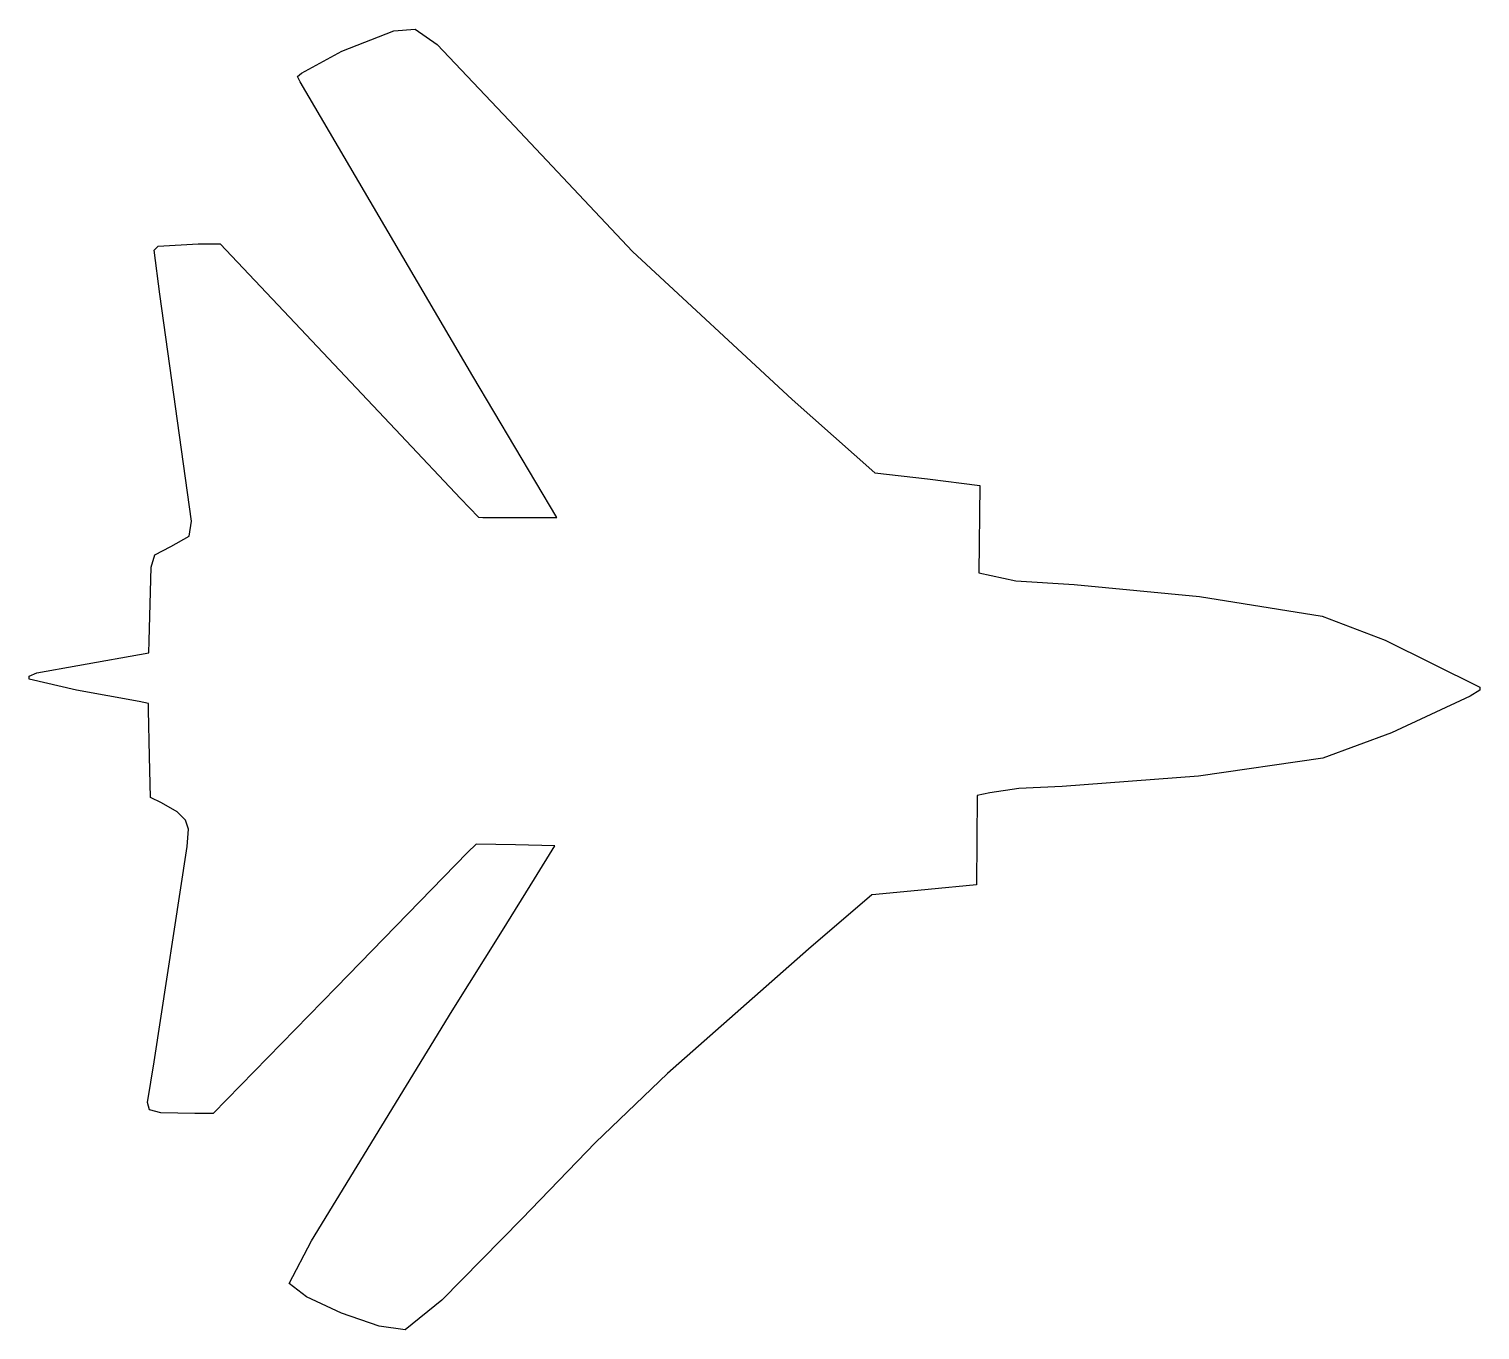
# Model space of a CAD drawing. Extents: x 12 to 216, y 9 to 74.
# Drawn here: x 158.7 to 215.9, y 8.8 to 60.1 of the extents above.
import ezdxf

# ---------------------------------------------------------------- set-up
doc = ezdxf.new("R2010")
doc.units = 0

msp = doc.modelspace()

# ---------------------------------------------------------------- linework, layer by layer
at = {"layer": 'Layer 1'}
for p, q in [((173.128396, 60.014441), (173.970808, 60.087042)), ((173.970808, 60.087042), (174.834526, 59.471562)), ((171.079874, 59.20805), (173.128396, 60.014441)), ((174.834526, 59.471562), (177.666696, 56.478202)), ((169.489546, 58.345581), (171.079874, 59.20805)), ((169.333464, 58.213753), (169.489546, 58.345581)), ((169.428994, 57.999565), (169.333464, 58.213753)), ((176.233124, 46.404465), (169.428994, 57.999565)), ((177.666696, 56.478202), (182.531496, 51.323542)), ((163.680999, 51.37264), (163.832663, 51.535149)), ((163.832663, 51.535149), (165.415923, 51.620933)), ((165.415923, 51.620933), (166.112997, 51.618122)), ((166.112997, 51.618122), (166.28144, 51.621329)), ((166.28144, 51.621329), (169.01275, 48.729469)), ((163.900973, 49.64185), (163.680999, 51.37264)), ((182.531496, 51.323542), (188.825686, 45.490662)), ((165.156533, 40.69819), (163.900973, 49.64185)), ((169.01275, 48.729469), (173.39829, 44.086439)), ((179.554114, 40.840105), (176.233124, 46.404465)), ((188.825686, 45.490662), (192.082676, 42.595432)), ((173.39829, 44.086439), (175.75769, 41.588179)), ((192.082676, 42.595432), (194.149066, 42.363693)), ((194.149066, 42.363693), (196.217516, 42.092719)), ((196.217516, 42.092719), (196.183708, 38.662519)), ((175.75769, 41.588179), (176.459908, 40.843748)), ((165.055215, 40.097823), (165.156533, 40.69819)), ((176.459908, 40.843748), (176.634544, 40.836039)), ((176.634544, 40.836039), (179.554114, 40.840105)), ((164.332679, 39.68831), (165.055215, 40.097823)), ((163.710202, 39.360267), (164.332679, 39.68831)), ((163.490519, 35.971256), (163.556956, 38.886096)), ((163.556956, 38.886096), (163.710202, 39.360267)), ((196.183708, 38.662519), (197.630588, 38.34773)), ((197.630588, 38.34773), (199.928868, 38.195588)), ((199.928868, 38.195588), (204.870415, 37.722857)), ((204.870415, 37.722857), (209.712108, 36.943498)), ((209.712108, 36.943498), (212.186618, 36.002498)), ((160.677519, 35.00607), (163.475959, 35.498381)), ((163.475959, 35.498381), (163.490519, 35.971256)), ((212.186618, 36.002498), (215.925568, 34.152628)), ((159.054346, 34.709889), (160.677519, 35.00607)), ((158.749599, 34.472265), (158.754691, 34.588759)), ((160.615939, 34.036139), (158.749599, 34.472265)), ((158.754691, 34.588759), (159.054346, 34.709889)), ((163.087309, 33.583947), (160.615939, 34.036139)), ((215.545, 33.8011), (212.439071, 32.352668)), ((215.926095, 34.03533), (215.544945, 33.801079)), ((215.544945, 33.801079), (215.545, 33.8011)), ((215.925568, 34.152628), (215.926095, 34.03533)), ((163.462525, 33.502444), (163.087309, 33.583947)), ((163.463946, 33.260842), (163.462525, 33.502444)), ((163.498931, 31.413572), (163.463946, 33.260842)), ((212.439071, 32.352668), (209.73569, 31.34686)), ((163.535445, 29.805252), (163.498931, 31.413572)), ((209.73569, 31.34686), (204.83602, 30.645018)), ((204.83602, 30.645018), (199.45539, 30.23201)), ((163.970811, 29.594823), (163.535445, 29.805252)), ((196.118614, 29.877288), (196.10406, 28.117348)), ((196.616, 29.98485), (196.118614, 29.877288)), ((197.758821, 30.163472), (196.616, 29.98485)), ((199.45539, 30.23201), (197.758821, 30.163472)), ((164.590628, 29.243013), (163.970811, 29.594823)), ((164.914642, 28.905207), (164.590628, 29.243013)), ((165.030276, 28.555426), (164.914642, 28.905207)), ((164.979901, 27.874477), (165.030276, 28.555426)), ((196.10406, 28.117348), (196.092162, 26.360358)), ((163.677071, 19.381257), (164.979901, 27.874477)), ((176.030974, 27.63304), (170.857624, 22.32045)), ((176.364689, 27.96808), (176.030974, 27.63304)), ((177.922849, 27.942952), (176.364689, 27.96808)), ((179.470979, 27.894816), (177.922849, 27.942952)), ((178.670367, 26.602326), (179.470979, 27.894816)), ((177.402907, 24.565966), (178.670367, 26.602326)), ((196.092162, 26.360358), (194.185272, 26.176118)), ((191.956831, 25.960976), (189.469541, 23.821336)), ((192.119082, 25.975099), (191.956831, 25.960976)), ((194.185272, 26.176118), (192.119082, 25.975099)), ((175.430157, 21.402286), (177.402907, 24.565966)), ((189.469541, 23.821336), (183.909251, 18.921236)), ((170.857624, 22.32045), (166.012094, 17.34821)), ((169.877787, 12.329466), (175.430157, 21.402286)), ((163.414867, 17.782215), (163.677071, 19.381257)), ((183.909251, 18.921236), (181.076577, 16.206732)), ((163.495225, 17.488897), (163.414867, 17.782215)), ((163.939573, 17.375187), (163.495225, 17.488897)), ((165.289945, 17.346897), (163.939573, 17.375187)), ((166.012094, 17.34821), (165.289945, 17.346897)), ((181.076577, 16.206732), (178.164411, 13.199316)), ((178.164411, 13.199316), (175.013842, 9.988667)), ((169.001571, 10.656446), (169.877787, 12.329466)), ((169.683339, 10.125439), (169.001571, 10.656446)), ((171.059162, 9.486696), (169.683339, 10.125439)), ((175.013842, 9.988667), (173.568871, 8.819076)), ((172.548013, 8.973485), (171.059162, 9.486696)), ((173.568871, 8.819076), (172.548013, 8.973485))]:
    msp.add_line(p, q, dxfattribs=at)

doc.saveas('drawing.dxf')
